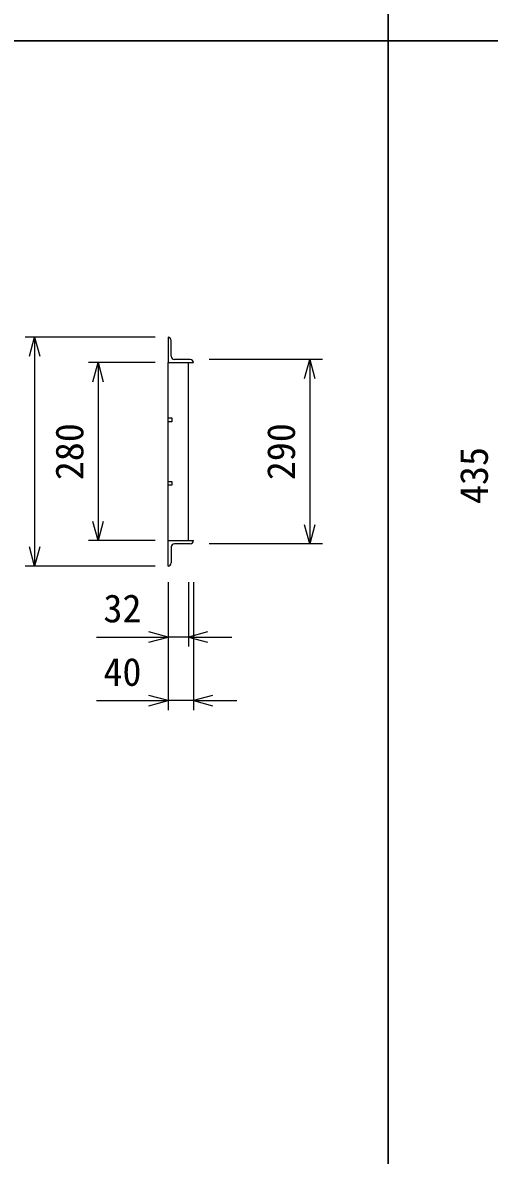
# Model space of a CAD drawing. Units: millimetres, scale not verified. Extents: x -25200 to 25200, y -8910 to 8910.
# Drawn here: x -14092 to -13357, y -3532 to -1750 of the extents above; entities that cross this region are included whole.
import ezdxf
from ezdxf.enums import TextEntityAlignment as Align

# ---------------------------------------------------------------- set-up
doc = ezdxf.new("R2010")
doc.units = ezdxf.units.MM
doc.header["$LTSCALE"] = 30
for name, color, linetype, lineweight in [('0-0_DIM', 7, 'Continuous', 25), ('0-2_HATCH', 6, 'Continuous', 25), ('0-6_TXT', 7, 'Continuous', 25)]:
    doc.layers.add(name, color=color, linetype=linetype, lineweight=lineweight)
doc.styles.add('ＭＳ ゴシック', font='')
doc.styles.get('ＭＳ ゴシック').set_extended_font_data('MS Gothic')

msp = doc.modelspace()

# ---------------------------------------------------------------- linework, layer by layer
at = {"layer": '0-0_DIM'}
for p, q in [((-13883.18, -2245.01), (-14088.18, -2245.01)), ((-14073.18, -2245.01), (-14073.18, -2605.01)), ((-13620.1, -2280.01), (-13798.18, -2280.01)), ((-13640.1, -2280.01), (-13640.1, -2570.01)), ((-13883.18, -2285.01), (-13988.18, -2285.01)), ((-13973.18, -2285.01), (-13973.18, -2565.01)), ((-13883.18, -2565.01), (-13988.18, -2565.01)), ((-13620.1, -2570.01), (-13798.18, -2570.01)), ((-13883.18, -2605.01), (-14088.18, -2605.01)), ((-13863.18, -2630.23), (-13863.18, -2831.82)), ((-13831.18, -2630.23), (-13831.18, -2731.82)), ((-13823.18, -2630.23), (-13823.18, -2831.82)), ((-13975.79, -2716.82), (-13863.18, -2716.82)), ((-13831.18, -2716.82), (-13863.18, -2716.82)), ((-13831.18, -2716.82), (-13762.71, -2716.82)), ((-13975.79, -2816.82), (-13863.18, -2816.82)), ((-13823.18, -2816.82), (-13863.18, -2816.82)), ((-13823.18, -2816.82), (-13754.71, -2816.82))]:
    msp.add_line(p, q, dxfattribs=at)
for points in [[(-14081.22, -2275.01), (-14073.18, -2245.01), (-14065.14, -2275.01)], [(-13648.14, -2310.01), (-13640.1, -2280.01), (-13632.07, -2310.01)], [(-13981.22, -2315.01), (-13973.18, -2285.01), (-13965.14, -2315.01)], [(-13965.14, -2535.01), (-13973.18, -2565.01), (-13981.22, -2535.01)], [(-13632.07, -2540.01), (-13640.1, -2570.01), (-13648.14, -2540.01)], [(-14065.14, -2575.01), (-14073.18, -2605.01), (-14081.22, -2575.01)], [(-13893.18, -2724.85), (-13863.18, -2716.82), (-13893.18, -2708.78)], [(-13801.18, -2708.78), (-13831.18, -2716.82), (-13801.18, -2724.85)], [(-13893.18, -2824.85), (-13863.18, -2816.82), (-13893.18, -2808.78)], [(-13793.18, -2808.78), (-13823.18, -2816.82), (-13793.18, -2824.85)]]:
    msp.add_lwpolyline(points, dxfattribs=at)
at = {"layer": '0-2_HATCH'}
for p, q in [((-13863.18, -2245.01), (-13863.18, -2285.01)), ((-13858.18, -2275.01), (-13858.18, -2250.01)), ((-13828.18, -2280.01), (-13853.18, -2280.01)), ((-13863.18, -2565.01), (-13863.18, -2285.01)), ((-13863.18, -2285.01), (-13823.18, -2285.01)), ((-13831.18, -2565.01), (-13831.18, -2285.01)), ((-13863.18, -2565.01), (-13823.18, -2565.01)), ((-13863.18, -2605.01), (-13863.18, -2565.01)), ((-13858.18, -2575.01), (-13858.18, -2600.01)), ((-13828.18, -2570.01), (-13853.18, -2570.01))]:
    msp.add_line(p, q, dxfattribs=at)
for points in [[(-13863.18, -2378.01), (-13863.18, -2372.01), (-13857.18, -2372.01), (-13857.18, -2378.01)], [(-13863.18, -2478.01), (-13863.18, -2472.01), (-13857.18, -2472.01), (-13857.18, -2478.01)]]:
    msp.add_lwpolyline(points, close=True, dxfattribs=at)
for centre, start, end in [((-13863.18, -2250.01), 0, 90), ((-13853.18, -2275.01), 180, 270), ((-13828.18, -2285.01), 0, 90), ((-13828.18, -2565.01), 270, 0), ((-13853.18, -2575.01), 90, 180), ((-13863.18, -2600.01), 270, 0)]:
    msp.add_arc(centre, 5, start, end, dxfattribs=at)
at = {"layer": '0-6_TXT'}
for points in [[(-17716.68, -1778.68), (-13516.68, -1778.68), (-13516.68, -1618.68), (-17716.68, -1618.68)], [(-13516.68, -1778.68), (-9316.68, -1778.68), (-9316.68, -1618.68), (-13516.68, -1618.68)], [(-15616.68, -7188.51), (-13516.68, -7188.51), (-13516.68, -1778.68), (-15616.68, -1778.68)], [(-13516.68, -7188.51), (-11416.68, -7188.51), (-11416.68, -1778.68), (-13516.68, -1778.68)]]:
    msp.add_lwpolyline(points, close=True, dxfattribs=at)

# ---------------------------------------------------------------- texts
at = {"layer": '0-0_DIM', "style": 'ＭＳ ゴシック'}
for s, p in [('280', (-13983.18, -2470.01)), ('290', (-13650.1, -2470.01)), ('435', (-13346.52, -2507.51))]:
    msp.add_text(s, height=43.99, rotation=90, dxfattribs=at).set_placement(p, align=Align.BOTTOM_LEFT)
for s, p in [('32', (-13964.81, -2706.82)), ('40', (-13964.81, -2806.82))]:
    msp.add_text(s, height=43.99, dxfattribs=at).set_placement(p, align=Align.BOTTOM_LEFT)

doc.saveas('drawing.dxf')
